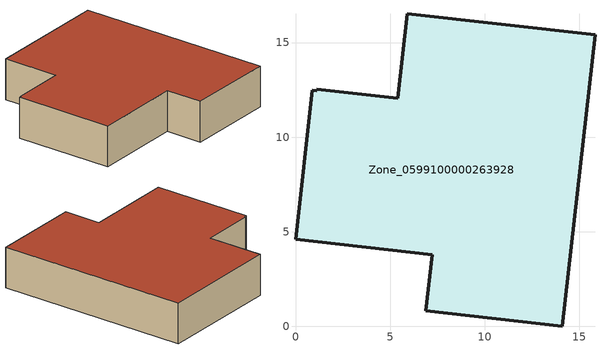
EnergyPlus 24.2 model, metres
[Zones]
Zone_0599100000263928
 floor ground (C_G): 14.09,0 6.88,0.82 7.22,3.8 0,4.6 0.89,12.49 1.12,12.46 1.12,12.54 5.4,12.05 5.91,16.53 15.82,15.41 z1.81
 wall outside (C_F): 0,4.6 7.22,3.8 6.88,0.82 14.09,0 15.82,15.41 5.91,16.53 5.4,12.05 1.12,12.54 1.12,12.46 0.89,12.49 0,4.6 z1.81:5.11
 roof outside (C_R): 5.4,12.05 1.12,12.54 1.12,12.46 0.89,12.49 0,4.6 7.22,3.8 6.88,0.82 14.09,0 15.82,15.41 5.91,16.53 z5.11
[BUILDING]
Pand.0599100000263928: North Axis=0; Terrain=City; Loads Convergence Tolerance Value=0.04; Temperature Convergence Tolerance Value=0.4; Solar Distribution=FullExterior; Maximum Number of Warmup Days=25; Minimum Number of Warmup Days=1
[Site:Location]
Rotterdam.The.Hague.AP_ZH_NLD Design_Conditions: Latitude=51.96; Longitude=4.45; Time Zone=1; Elevation=-4.5
[SITE:GROUNDTEMPERATURE:BUILDINGSURFACE]
18, 18, 18, 18, 18, 18, 18, 18, 18, 18, 18, 18
[MATERIAL] Thermal Absorptance=0.9; Solar Absorptance=0.7; Visible Absorptance=0.7
Name | Roughness | Thickness | Conductivity | Density | Specific Heat
G.D.1975-1991 | MediumSmooth | 0.15 | 0.288461 | 540 | 1210
F.D.1975-1991 | Rough | 0.3 | 0.230769 | 1920 | 840
R.D.1975-1991 | MediumRough | 0.2 | 0.153846 | 1500 | 1000
[CONSTRUCTION]
C_G: G.D.1975-1991
C_F: F.D.1975-1991
C_R: R.D.1975-1991
[ZONE]
Zone_0599100000263928: Type=1; Multiplier=1; Ceiling Height=Autocalculate; Volume=Autocalculate; Floor Area=autocalculate; Part of Total Floor Area=Yes
[ZONEINFILTRATION:DESIGNFLOWRATE]
Infil_Zone_0599100000263928: Zone or ZoneList or Space or SpaceList=Zone_0599100000263928; Schedule=AlwaysOn; Design Flow Rate Calculation Method=Flow/Area; Flow Rate per Floor Area=0.0042; Constant Term Coefficient=1; Temperature Term Coefficient=0; Velocity Term Coefficient=0; Velocity Squared Term Coefficient=0
[HVACTEMPLATE:ZONE:IDEALLOADSAIRSYSTEM]
Zone_0599100000263928: Maximum Heating Supply Air Temperature=50; Minimum Cooling Supply Air Temperature=13; Maximum Heating Supply Air Humidity Ratio=0.0156; Minimum Cooling Supply Air Humidity Ratio=0.0077; Heating Limit=NoLimit; Cooling Limit=NoLimit; Dehumidification Control Type=ConstantSensibleHeatRatio; Cooling Sensible Heat Ratio=0.7; Dehumidification Setpoint=60; Humidification Control Type=None; Humidification Setpoint=30; Outdoor Air Method=None; Outdoor Air Flow Rate per Person=0.00944; Outdoor Air Flow Rate per Zone Floor Area=0; Outdoor Air Flow Rate per Zone=0; Demand Controlled Ventilation Type=None; Outdoor Air Economizer Type=NoEconomizer; Heat Recovery Type=None; Sensible Heat Recovery Effectiveness=0.7; Latent Heat Recovery Effectiveness=0.65
[ZONECONTROL:THERMOSTAT]
ThermostatControl_Zone_0599100000263928: Zone or ZoneList=Zone_0599100000263928; Control Type Schedule=DualSetpointControlType; Control 1=Thermostat_Zone_0599100000263928; Temperature Difference Between Cutout And Setpoint=0
[THERMOSTATSETPOINT:DUALSETPOINT]
Thermostat_Zone_0599100000263928: Heating Setpoint Temperature Schedule=HeatingSetpoint_Zone_0599100000263928; Cooling Setpoint Temperature Schedule=CoolingSetpoint_Zone_0599100000263928
[SCHEDULE:COMPACT]
HeatingSetpoint_Zone_0599100000263928: Through: 12/31, For: AllDays, Until: 24:00, 21
CoolingSetpoint_Zone_0599100000263928: Through: 12/31, For: AllDays, Until: 24:00, 24
DualSetpointControlType: Through: 12/31, For: AllDays, Until: 24:00, 4
AlwaysOn: Through: 12/31, For: AllDays, Until: 24:00, 1
